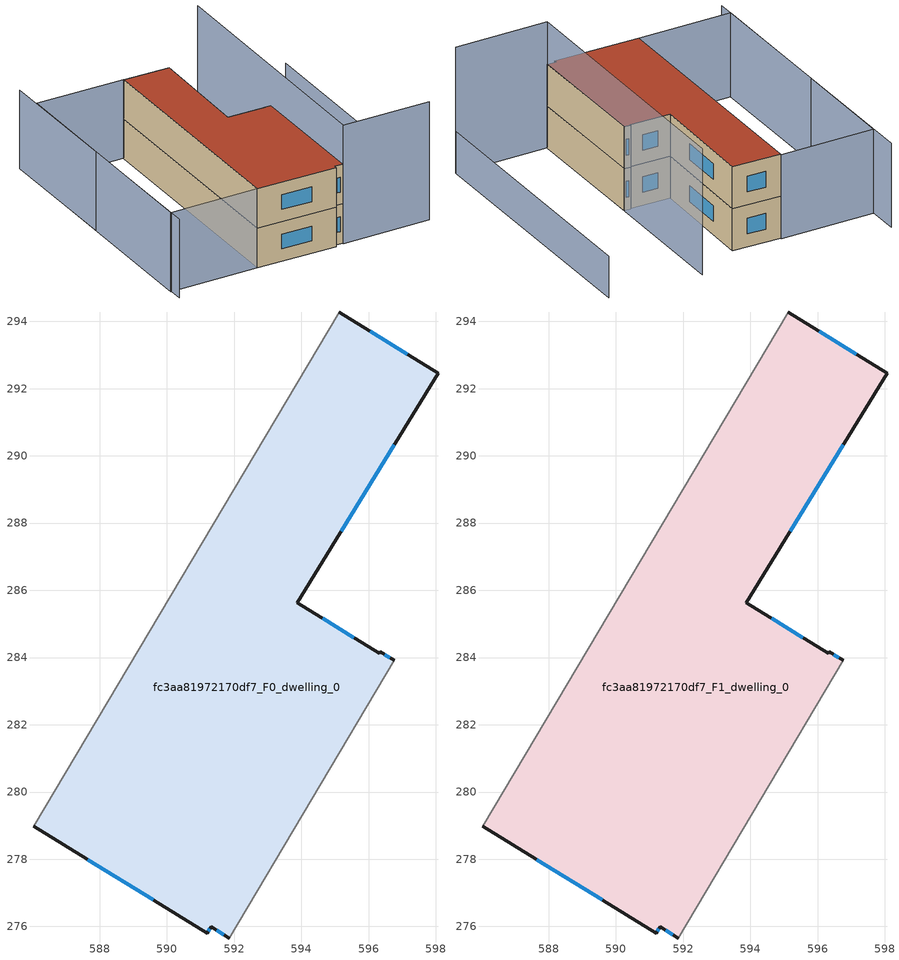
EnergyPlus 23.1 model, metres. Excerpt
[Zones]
fc3aa81972170df7_F0_dwelling_0
 floor ground (EU_floor_Construction): 598.08,292.46 593.88,285.63 596.32,284.13 596.34,284.17 596.76,283.91 591.85,275.66 591.31,275.99 591.2,275.8 586.03,278.98 595.12,294.28 z0
 wall outside (EU_wall_Construction): 596.76,283.91 596.34,284.17 596.32,284.13 593.88,285.63 598.08,292.46 595.12,294.28 / 586.03,278.98 591.2,275.8 591.31,275.99 591.85,275.66 z0:3
 wall adiabatic (EU_wall_Construction): 591.85,275.66 596.76,283.91 / 595.12,294.28 586.03,278.98 z0:3
 window (EU_Window_Construction): 595.18,287.76 596.77,290.33 / 595.56,284.6 594.64,285.16 / 596.63,283.99 596.47,284.09 / 591.48,275.88 591.68,275.76 / 591.23,275.86 591.28,275.93 / 587.64,277.99 589.59,276.79 / 597.16,293.03 596.04,293.71 z0.93:2.07
fc3aa81972170df7_F1_dwelling_0
 floor to fc3aa81972170df7_F0_dwelling_0 (EU_floor_Construction): 598.08,292.46 593.88,285.63 596.32,284.13 596.34,284.17 596.76,283.91 591.85,275.66 591.31,275.99 591.2,275.8 586.03,278.98 595.12,294.28 z3
 wall outside (EU_wall_Construction): 596.76,283.91 596.34,284.17 596.32,284.13 593.88,285.63 598.08,292.46 595.12,294.28 / 586.03,278.98 591.2,275.8 591.31,275.99 591.85,275.66 z3:6
 wall adiabatic (EU_wall_Construction): 591.85,275.66 596.76,283.91 / 595.12,294.28 586.03,278.98 z3:6
 window (EU_Window_Construction): 595.18,287.76 596.77,290.33 / 595.56,284.6 594.64,285.16 / 596.63,283.99 596.47,284.09 / 591.48,275.88 591.68,275.76 / 591.23,275.86 591.28,275.93 / 587.64,277.99 589.59,276.79 / 597.16,293.03 596.04,293.71 z3.93:5.07
 roof outside (EU_roof_Construction): 591.85,275.66 596.76,283.91 596.34,284.17 596.32,284.13 593.88,285.63 598.08,292.46 595.12,294.28 586.03,278.98 591.2,275.8 591.31,275.99 z6
shading: 597.58,272.3 607.33,288.69 z0:3; 597.53,272.22 591.82,275.61 / 591.82,275.61 601.77,292.34 z0:9; 590.48,299.66 579.75,281.46 / 595.15,294.33 586.03,278.98 / 586.03,278.98 580.27,282.41 / 580.27,282.41 589.38,297.75 / 589.38,297.75 595.15,294.33 z0:6
[Building]
EU S2 Campaign: North Axis=0; Terrain=City; Solar Distribution=FullExterior
[Site:Location]
Montreal-Trudeau.Intl.AP: Latitude=45.4667; Longitude=-73.75; Time Zone=-5; Elevation=36
[SizingPeriod:WeatherFileDays]
AnnualSizingPeriod: Begin Month=1; Begin Day of Month=1; End Month=12; End Day of Month=31; Day of Week for Start Day=Monday; Use Weather File Daylight Saving Period=No; Use Weather File Rain and Snow Indicators=No
[MATERIAL]
EU_InternalMass_Material: Roughness=MediumRough; Thickness=0.1; Conductivity=1; Density=1800; Specific Heat=900; Thermal Absorptance=0.9; Solar Absorptance=0.7; Visible Absorptance=0.7
[MATERIAL:NOMASS] Roughness=MediumRough; Thermal Absorptance=0.9; Solar Absorptance=0.7; Visible Absorptance=0.7
Name | Thermal Resistance
EU_wall_NoMass; EU_floor_NoMass | 1.36485
EU_roof_NoMass | 2.55992
[WINDOWMATERIAL:SIMPLEGLAZINGSYSTEM]
EU_Window_SimpleGlazing: UFactor=3.92339; Solar Heat Gain Coefficient=0.8; Visible Transmittance=0.8
[CONSTRUCTION]
EU_wall_Construction: EU_wall_NoMass
EU_roof_Construction: EU_roof_NoMass
EU_floor_Construction: EU_floor_NoMass
EU_Window_Construction: EU_Window_SimpleGlazing
EU_InternalMass_Construction: EU_InternalMass_Material
[ZONE] Type=1; Multiplier=1; Ceiling Height=autocalculate; Volume=278.297; Floor Area=autocalculate; Part of Total Floor Area=Yes
fc3aa81972170df7_F0_dwelling_0; fc3aa81972170df7_F1_dwelling_0
[INTERNALMASS] Construction=EU_InternalMass_Construction; Surface Area=92.7658
Name | Zone or ZoneList
fc3aa81972170df7_F0_dwelling_0_EU_InternalMass | fc3aa81972170df7_F0_dwelling_0
fc3aa81972170df7_F1_dwelling_0_EU_InternalMass | fc3aa81972170df7_F1_dwelling_0
[OTHEREQUIPMENT] Fuel Type=Electricity; Design Level Calculation Method=Watts/Area; Power per Zone Floor Area=1; Fraction Latent=0; Fraction Radiant=0; Fraction Lost=0; Carbon Dioxide Generation Rate=0; EndUse Subcategory=EU_Step8_InternalGains
Name | Zone or ZoneList or Space or SpaceList | Schedule
EU_Step8_InternalGain_fc3aa81972170df7_F0_dwelling_0_f000 | fc3aa81972170df7_F0_dwelling_0 | EU_Step8_GainSchedule_fc3aa81972170df7_F0_dwelling_0_f000
EU_Step8_InternalGain_fc3aa81972170df7_F1_dwelling_0_f000 | fc3aa81972170df7_F1_dwelling_0 | EU_Step8_GainSchedule_fc3aa81972170df7_F1_dwelling_0_f000
[ZONEVENTILATION:DESIGNFLOWRATE] Schedule=EU_AlwaysOn; Design Flow Rate Calculation Method=AirChanges/Hour; Air Changes per Hour=0.860309; Ventilation Type=Natural; Fan Pressure Rise=0; Fan Total Efficiency=1; Constant Term Coefficient=1; Temperature Term Coefficient=0; Velocity Term Coefficient=0; Velocity Squared Term Coefficient=0; Minimum Indoor Temperature=-100; Maximum Indoor Temperature=100; Delta Temperature=-100; Minimum Outdoor Temperature=-100; Maximum Outdoor Temperature=100; Maximum Wind Speed=40
Name | Zone or ZoneList or Space or SpaceList
EU_ConstantAir_fc3aa81972170df7_F0_dwelling_0 | fc3aa81972170df7_F0_dwelling_0
EU_ConstantAir_fc3aa81972170df7_F1_dwelling_0 | fc3aa81972170df7_F1_dwelling_0
[HVACTEMPLATE:THERMOSTAT] Constant Heating Setpoint=20; Constant Cooling Setpoint=50
EU_HeatOnly_fc3aa81972170df7_F0_dwelling_0; EU_HeatOnly_fc3aa81972170df7_F1_dwelling_0
[HVACTEMPLATE:ZONE:IDEALLOADSAIRSYSTEM] System Availability Schedule=EU_AlwaysOn; Maximum Heating Supply Air Temperature=50; Minimum Cooling Supply Air Temperature=13; Maximum Heating Supply Air Humidity Ratio=0.0156; Minimum Cooling Supply Air Humidity Ratio=0.0077; Heating Limit=NoLimit; Cooling Limit=NoLimit; Heating Availability Schedule=EU_AlwaysOn; Cooling Availability Schedule=EU_CoolingOff; Dehumidification Control Type=ConstantSensibleHeatRatio; Cooling Sensible Heat Ratio=0.7; Dehumidification Setpoint=60; Humidification Control Type=None; Humidification Setpoint=30; Outdoor Air Method=None; Outdoor Air Flow Rate per Person=0.00944; Outdoor Air Flow Rate per Zone Floor Area=0; Outdoor Air Flow Rate per Zone=0; Demand Controlled Ventilation Type=None; Outdoor Air Economizer Type=NoEconomizer; Heat Recovery Type=None; Sensible Heat Recovery Effectiveness=0.7; Latent Heat Recovery Effectiveness=0.65
Name | Template Thermostat
fc3aa81972170df7_F0_dwelling_0 | EU_HeatOnly_fc3aa81972170df7_F0_dwelling_0
fc3aa81972170df7_F1_dwelling_0 | EU_HeatOnly_fc3aa81972170df7_F1_dwelling_0
[SIZING:ZONE] Zone Cooling Design Supply Air Temperature Input Method=SupplyAirTemperature; Zone Cooling Design Supply Air Temperature=13; Zone Heating Design Supply Air Temperature Input Method=SupplyAirTemperature; Zone Heating Design Supply Air Temperature=50; Zone Cooling Design Supply Air Humidity Ratio=0.008; Zone Heating Design Supply Air Humidity Ratio=0.008; Cooling Design Air Flow Method=DesignDay; Cooling Design Air Flow Rate=0; Cooling Minimum Air Flow per Zone Floor Area=0.000762; Cooling Minimum Air Flow=0; Cooling Minimum Air Flow Fraction=0.2; Heating Design Air Flow Method=DesignDay; Heating Design Air Flow Rate=0; Heating Maximum Air Flow per Zone Floor Area=0.002032; Heating Maximum Air Flow=0.141576; Heating Maximum Air Flow Fraction=0.3; Account for Dedicated Outdoor Air System=No; Dedicated Outdoor Air System Control Strategy=NeutralSupplyAir; Dedicated Outdoor Air Low Setpoint Temperature for Design=autosize; Dedicated Outdoor Air High Setpoint Temperature for Design=autosize; Zone Load Sizing Method=Sensible Load Only No Latent Load; Zone Latent Cooling Design Supply Air Humidity Ratio Input Method=HumidityRatioDifference; Zone Cooling Design Supply Air Humidity Ratio Difference=0.005; Zone Latent Heating Design Supply Air Humidity Ratio Input Method=HumidityRatioDifference; Zone Humidification Design Supply Air Humidity Ratio Difference=0.005
fc3aa81972170df7_F0_dwelling_0; fc3aa81972170df7_F1_dwelling_0
[SCHEDULE:CONSTANT]
Name | Hourly Value
EU_AlwaysOn | 1
EU_CoolingOff | 0
[SCHEDULE:FILE] Column Number=1; Rows to Skip at Top=0; Number of Hours of Data=8760; Column Separator=Comma; Interpolate to Timestep=No; Minutes per Item=60; Adjust Schedule for Daylight Savings=Yes
Name | File
EU_Step8_GainSchedule_fc3aa81972170df7_F0_dwelling_0_f000 | ../../schedules/fc3aa81972170df7/fc3aa81972170df7_F0_dwelling_0_f000_gain.csv
EU_Step8_GainSchedule_fc3aa81972170df7_F1_dwelling_0_f000 | ../../schedules/fc3aa81972170df7/fc3aa81972170df7_F1_dwelling_0_f000_gain.csv
